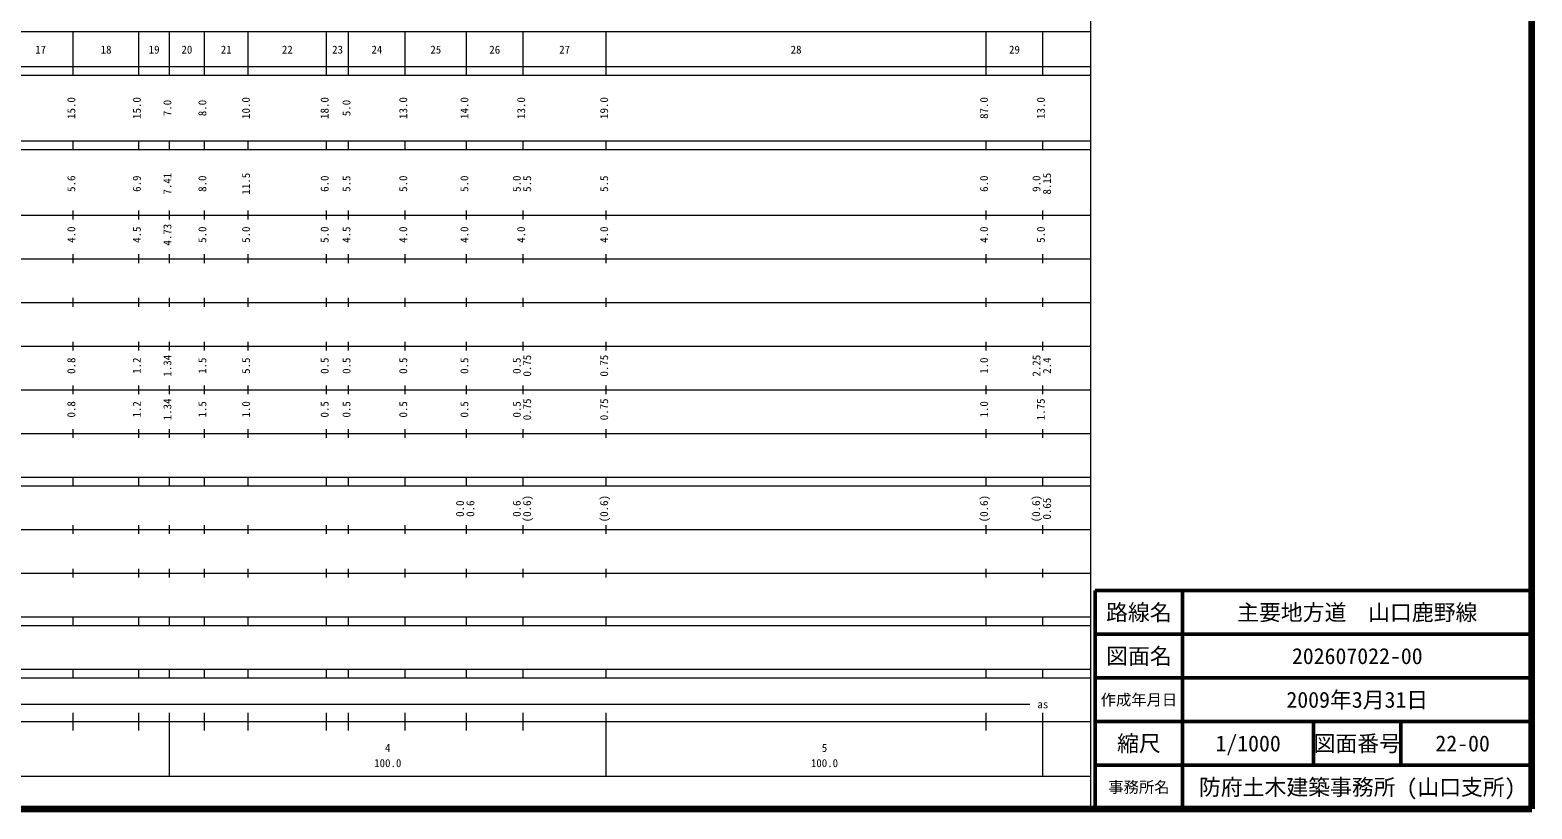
# Model space of a CAD drawing. Units: millimetres on the paper, enlarged 1000 times. Extents: x 40000 to 680000, y 20000 to 380000.
# Drawn here: x 336087 to 680000, y 20000 to 198357 of the extents above; entities that cross this region are included whole.
import ezdxf
from ezdxf.enums import TextEntityAlignment as Align

# ---------------------------------------------------------------- set-up
doc = ezdxf.new("R2010")
doc.units = ezdxf.units.MM
doc.header["$LTSCALE"] = 1000
for name, color, linetype, lineweight in [('M-TTL', 2, 'Continuous', 140), ('M-TTL-BAND', 7, 'Continuous', 13), ('M-TTL-FRAM', 2, 'Continuous', 50), ('M-TTL-LINE', 7, 'Continuous', 50)]:
    doc.layers.add(name, color=color, linetype=linetype, lineweight=lineweight)
doc.layers.add('M-TTL-TXT', color=7, linetype='Continuous')
doc.styles.add('ＭＳ ゴシック', font='')
doc.styles.get('ＭＳ ゴシック').set_extended_font_data('MS Gothic')

msp = doc.modelspace()

# ---------------------------------------------------------------- linework, layer by layer
at = {"layer": 'M-TTL'}
for p, q in [((680000, 20000), (680000, 380000)), ((40000, 20000), (680000, 20000))]:
    msp.add_line(p, q, dxfattribs=at)
at = {"layer": 'M-TTL-BAND'}
for p, q in [((579000, 20000), (579000, 370000)), ((68000, 198000), (579000, 198000)), ((346000, 188000), (346000, 198000)), ((361000, 188000), (361000, 198000)), ((368000, 188000), (368000, 198000)), ((376000, 188000), (376000, 198000)), ((386000, 188000), (386000, 198000)), ((404000, 188000), (404000, 198000)), ((409000, 188000), (409000, 198000)), ((422000, 188000), (422000, 198000)), ((436000, 188000), (436000, 198000)), ((449000, 188000), (449000, 198000)), ((468000, 188000), (468000, 198000)), ((555000, 188000), (555000, 198000)), ((568000, 188000), (568000, 198000)), ((40000, 190000), (579000, 190000)), ((40000, 188000), (579000, 188000)), ((40000, 173000), (579000, 173000)), ((346000, 171000), (346000, 173000)), ((361000, 171000), (361000, 173000)), ((368000, 171000), (368000, 173000)), ((376000, 171000), (376000, 173000)), ((386000, 171000), (386000, 173000)), ((404000, 171000), (404000, 173000)), ((409000, 171000), (409000, 173000)), ((422000, 171000), (422000, 173000)), ((436000, 171000), (436000, 173000)), ((449000, 171000), (449000, 173000)), ((468000, 171000), (468000, 173000)), ((555000, 171000), (555000, 173000)), ((568000, 171000), (568000, 173000)), ((40000, 171000), (579000, 171000)), ((40000, 156000), (579000, 156000)), ((346000, 155000), (346000, 157000)), ((361000, 155000), (361000, 157000)), ((368000, 155000), (368000, 157000)), ((376000, 155000), (376000, 157000)), ((386000, 155000), (386000, 157000)), ((404000, 155000), (404000, 157000)), ((409000, 155000), (409000, 157000)), ((422000, 155000), (422000, 157000)), ((436000, 155000), (436000, 157000)), ((449000, 155000), (449000, 157000)), ((468000, 155000), (468000, 157000)), ((555000, 155000), (555000, 157000)), ((568000, 155000), (568000, 157000)), ((46000, 146000), (579000, 146000)), ((346000, 145000), (346000, 147000)), ((361000, 145000), (361000, 147000)), ((368000, 145000), (368000, 147000)), ((376000, 145000), (376000, 147000)), ((386000, 145000), (386000, 147000)), ((404000, 145000), (404000, 147000)), ((409000, 145000), (409000, 147000)), ((422000, 145000), (422000, 147000)), ((436000, 145000), (436000, 147000)), ((449000, 145000), (449000, 147000)), ((468000, 145000), (468000, 147000)), ((555000, 145000), (555000, 147000)), ((568000, 145000), (568000, 147000)), ((52000, 136000), (579000, 136000)), ((346000, 135000), (346000, 137000)), ((361000, 135000), (361000, 137000)), ((368000, 135000), (368000, 137000)), ((376000, 135000), (376000, 137000)), ((386000, 135000), (386000, 137000)), ((404000, 135000), (404000, 137000)), ((409000, 135000), (409000, 137000)), ((422000, 135000), (422000, 137000)), ((436000, 135000), (436000, 137000)), ((449000, 135000), (449000, 137000)), ((468000, 135000), (468000, 137000)), ((555000, 135000), (555000, 137000)), ((568000, 135000), (568000, 137000)), ((46000, 126000), (579000, 126000)), ((346000, 125000), (346000, 127000)), ((361000, 125000), (361000, 127000)), ((368000, 125000), (368000, 127000)), ((376000, 125000), (376000, 127000)), ((386000, 125000), (386000, 127000)), ((404000, 125000), (404000, 127000)), ((409000, 125000), (409000, 127000)), ((422000, 125000), (422000, 127000)), ((436000, 125000), (436000, 127000)), ((449000, 125000), (449000, 127000)), ((468000, 125000), (468000, 127000)), ((555000, 125000), (555000, 127000)), ((568000, 125000), (568000, 127000)), ((346000, 115000), (346000, 117000)), ((361000, 115000), (361000, 117000)), ((368000, 115000), (368000, 117000)), ((376000, 115000), (376000, 117000)), ((386000, 115000), (386000, 117000)), ((404000, 115000), (404000, 117000)), ((409000, 115000), (409000, 117000)), ((422000, 115000), (422000, 117000)), ((436000, 115000), (436000, 117000)), ((449000, 115000), (449000, 117000)), ((468000, 115000), (468000, 117000)), ((555000, 115000), (555000, 117000)), ((568000, 115000), (568000, 117000)), ((52000, 116000), (579000, 116000)), ((346000, 105000), (346000, 107000)), ((361000, 105000), (361000, 107000)), ((368000, 105000), (368000, 107000)), ((376000, 105000), (376000, 107000)), ((386000, 105000), (386000, 107000)), ((404000, 105000), (404000, 107000)), ((409000, 105000), (409000, 107000)), ((422000, 105000), (422000, 107000)), ((436000, 105000), (436000, 107000)), ((449000, 105000), (449000, 107000)), ((468000, 105000), (468000, 107000)), ((555000, 105000), (555000, 107000)), ((568000, 105000), (568000, 107000)), ((46000, 106000), (579000, 106000)), ((40000, 96000), (579000, 96000)), ((40000, 94000), (579000, 94000)), ((346000, 94000), (346000, 96000)), ((361000, 94000), (361000, 96000)), ((368000, 94000), (368000, 96000)), ((376000, 94000), (376000, 96000)), ((386000, 94000), (386000, 96000)), ((404000, 94000), (404000, 96000)), ((409000, 94000), (409000, 96000)), ((422000, 94000), (422000, 96000)), ((436000, 94000), (436000, 96000)), ((449000, 94000), (449000, 96000)), ((468000, 94000), (468000, 96000)), ((555000, 94000), (555000, 96000)), ((568000, 94000), (568000, 96000)), ((49000, 84000), (579000, 84000)), ((346000, 83000), (346000, 85000)), ((361000, 83000), (361000, 85000)), ((368000, 83000), (368000, 85000)), ((376000, 83000), (376000, 85000)), ((386000, 83000), (386000, 85000)), ((404000, 83000), (404000, 85000)), ((409000, 83000), (409000, 85000)), ((422000, 83000), (422000, 85000)), ((436000, 83000), (436000, 85000)), ((449000, 83000), (449000, 85000)), ((468000, 83000), (468000, 85000)), ((555000, 83000), (555000, 85000)), ((568000, 83000), (568000, 85000)), ((40000, 74000), (579000, 74000)), ((346000, 73000), (346000, 75000)), ((361000, 73000), (361000, 75000)), ((368000, 73000), (368000, 75000)), ((376000, 73000), (376000, 75000)), ((386000, 73000), (386000, 75000)), ((404000, 73000), (404000, 75000)), ((409000, 73000), (409000, 75000)), ((422000, 73000), (422000, 75000)), ((436000, 73000), (436000, 75000)), ((449000, 73000), (449000, 75000)), ((468000, 73000), (468000, 75000)), ((555000, 73000), (555000, 75000)), ((568000, 73000), (568000, 75000)), ((40000, 64000), (579000, 64000)), ((40000, 62000), (579000, 62000)), ((346000, 62000), (346000, 64000)), ((361000, 62000), (361000, 64000)), ((368000, 62000), (368000, 64000)), ((376000, 62000), (376000, 64000)), ((386000, 62000), (386000, 64000)), ((404000, 62000), (404000, 64000)), ((409000, 62000), (409000, 64000)), ((422000, 62000), (422000, 64000)), ((436000, 62000), (436000, 64000)), ((449000, 62000), (449000, 64000)), ((468000, 62000), (468000, 64000)), ((555000, 62000), (555000, 64000)), ((568000, 62000), (568000, 64000)), ((40000, 52000), (579000, 52000)), ((346000, 50000), (346000, 52000)), ((361000, 50000), (361000, 52000)), ((368000, 50000), (368000, 52000)), ((376000, 50000), (376000, 52000)), ((386000, 50000), (386000, 52000)), ((404000, 50000), (404000, 52000)), ((409000, 50000), (409000, 52000)), ((422000, 50000), (422000, 52000)), ((436000, 50000), (436000, 52000)), ((449000, 50000), (449000, 52000)), ((468000, 50000), (468000, 52000)), ((555000, 50000), (555000, 52000)), ((568000, 50000), (568000, 52000)), ((40000, 50000), (579000, 50000)), ((71000, 44000), (565000, 44000)), ((346000, 38000), (346000, 42000)), ((361000, 38000), (361000, 42000)), ((368000, 27500), (368000, 42000)), ((376000, 38000), (376000, 42000)), ((386000, 38000), (386000, 42000)), ((404000, 38000), (404000, 42000)), ((409000, 38000), (409000, 42000)), ((422000, 38000), (422000, 42000)), ((436000, 38000), (436000, 42000)), ((449000, 38000), (449000, 42000)), ((468000, 27500), (468000, 42000)), ((555000, 38000), (555000, 42000)), ((568000, 27500), (568000, 42000)), ((40000, 40000), (579000, 40000)), ((68000, 27500), (579000, 27500))]:
    msp.add_line(p, q, dxfattribs=at)
at = {"layer": 'M-TTL-FRAM'}
for p, q in [((680000, 70000), (580000, 70000)), ((580000, 70000), (580000, 20000))]:
    msp.add_line(p, q, dxfattribs=at)
at = {"layer": 'M-TTL-LINE'}
for p, q in [((600000, 70000), (600000, 20000)), ((680000, 60000), (580000, 60000)), ((680000, 50000), (580000, 50000)), ((680000, 40000), (580000, 40000)), ((630000, 40000), (630000, 30000)), ((650000, 40000), (650000, 30000)), ((680000, 30000), (580000, 30000))]:
    msp.add_line(p, q, dxfattribs=at)

# ---------------------------------------------------------------- texts
at = {"layer": 'M-TTL-BAND', "style": 'ＭＳ ゴシック'}
for s, p in [('17', (338500, 192405)), ('18', (353500, 192405)), ('19', (364500, 192405)), ('20', (372000, 192405)), ('21', (381000, 192405)), ('22', (395000, 192405)), ('23', (406500, 192405)), ('24', (415500, 192405)), ('25', (429000, 192405)), ('26', (442500, 192405)), ('27', (458500, 192405)), ('28', (511500, 192405)), ('29', (561500, 192405)), ('as', (568000, 42500)), ('4', (418000, 32523)), ('5', (518000, 32523)), ('100.0', (418000, 29033)), ('100.0', (518000, 29033))]:
    msp.add_text(s, height=1833, dxfattribs=at).set_placement(p, align=Align.BOTTOM_CENTER)
for s, p in [('15.0', (347000, 180500)), ('15.0', (362000, 180500)), ('10.0', (387000, 180500)), ('18.0', (405000, 180500)), ('13.0', (423000, 180500)), ('14.0', (437000, 180500)), ('13.0', (450000, 180500)), ('19.0', (469000, 180500)), ('87.0', (556000, 180500)), ('13.0', (569000, 180500)), ('7.0', (369000, 180500)), ('8.0', (377000, 180500)), ('5.0', (410000, 180500)), ('7.41', (369000, 163174)), ('11.5', (387000, 163174)), ('8.15', (570413, 163174)), ('5.6', (347000, 163174)), ('6.9', (362000, 163174)), ('8.0', (377000, 163174)), ('6.0', (405000, 163174)), ('5.5', (410000, 163174)), ('5.0', (423000, 163174)), ('5.0', (437000, 163174)), ('5.0', (449000, 163174)), ('5.5', (451370, 163174)), ('5.5', (469000, 163174)), ('6.0', (556000, 163174)), ('9.0', (568000, 163174)), ('4.0', (347000, 151500)), ('4.5', (362000, 151500)), ('4.73', (369000, 151500)), ('5.0', (377000, 151500)), ('5.0', (387000, 151500)), ('5.0', (405000, 151500)), ('4.5', (410000, 151500)), ('4.0', (423000, 151500)), ('4.0', (437000, 151500)), ('4.0', (450000, 151500)), ('4.0', (469000, 151500)), ('4.0', (556000, 151500)), ('5.0', (569000, 151500)), ('1.34', (369000, 121500)), ('0.75', (451370, 121500)), ('0.75', (469000, 121500)), ('2.25', (568000, 121500)), ('0.8', (347000, 121500)), ('1.2', (362000, 121500)), ('1.5', (377000, 121500)), ('5.5', (387000, 121500)), ('0.5', (405000, 121500)), ('0.5', (410000, 121500)), ('0.5', (423000, 121500)), ('0.5', (437000, 121500)), ('0.5', (449000, 121500)), ('1.0', (556000, 121500)), ('2.4', (570413, 121500)), ('1.34', (369000, 111500)), ('0.75', (451370, 111500)), ('0.75', (469000, 111500)), ('1.75', (569000, 111500)), ('0.8', (347000, 111500)), ('1.2', (362000, 111500)), ('1.5', (377000, 111500)), ('1.0', (387000, 111500)), ('0.5', (405000, 111500)), ('0.5', (410000, 111500)), ('0.5', (423000, 111500)), ('0.5', (437000, 111500)), ('0.5', (449000, 111500)), ('1.0', (556000, 111500)), ('0.0', (436000, 88764)), ('0.6', (438370, 88764)), ('0.6', (449000, 88764)), ('(0.6)', (451370, 88764)), ('(0.6)', (469000, 88764)), ('(0.6)', (556000, 88764)), ('(0.6)', (567917, 88764)), ('0.65', (570408, 88764))]:
    msp.add_text(s, height=1833, rotation=90, dxfattribs=at).set_placement(p, align=Align.BOTTOM_CENTER)
at = {"layer": 'M-TTL-TXT', "style": 'ＭＳ ゴシック'}
for s, height, p in [('路線名', 3666, (590000, 65000)), ('路線名', 3666, (590000, 65000)), ('主要地方道\u3000山口鹿野線', 3666, (640000, 65000)), ('図面名', 3666, (590000, 55000)), ('図面名', 3666, (590000, 55000)), ('202607022-00', 3666, (640000, 55000)), ('作成年月日', 2566, (590000, 45000)), ('作成年月日', 2566, (590000, 45000)), ('2009年3月31日', 3666, (640000, 45000)), ('縮尺', 3666, (590000, 35000)), ('縮尺', 3666, (590000, 35000)), ('1/1000', 3666, (615000, 35000)), ('図面番号', 3666, (640000, 35000)), ('図面番号', 3666, (640000, 35000)), ('22-00', 3666, (664125, 35000)), ('事務所名', 2566, (590000, 25000)), ('事務所名', 2566, (590000, 25000)), ('防府土木建築事務所 (山口支所)', 3666, (640000, 25000))]:
    msp.add_text(s, height=height, dxfattribs=at).set_placement(p, align=Align.MIDDLE_CENTER)

doc.saveas('drawing.dxf')
